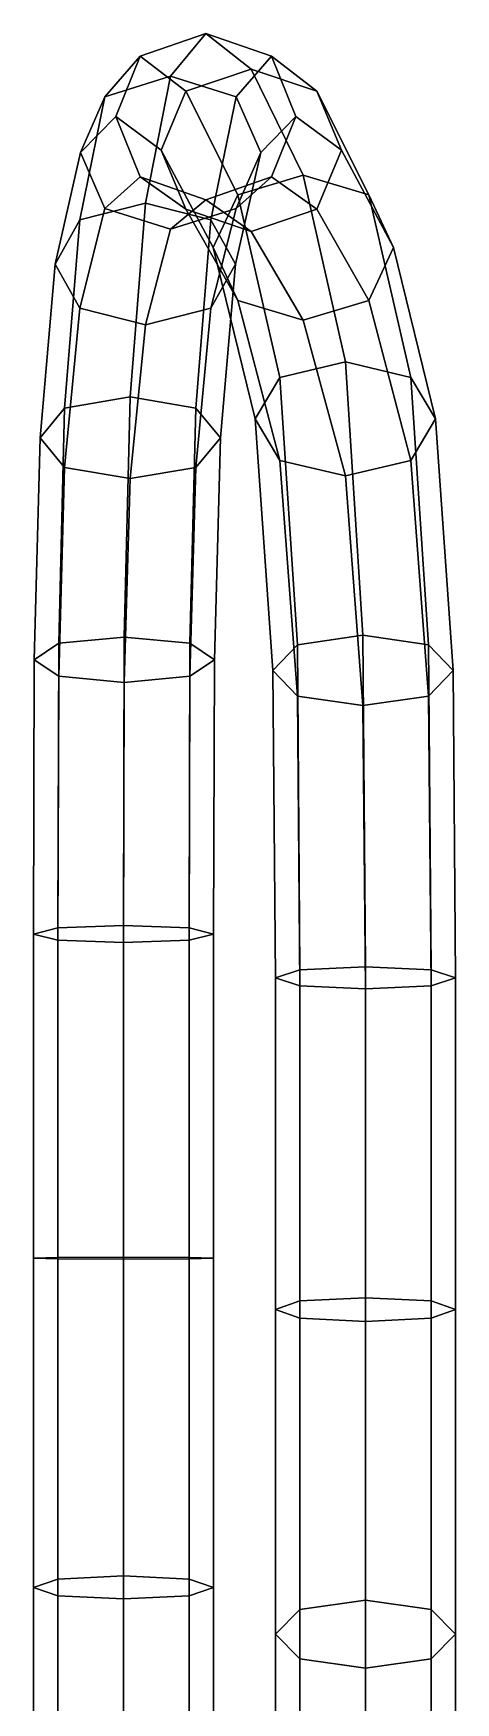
# Model space of a CAD drawing. Extents: x -10488 to 99756, y -124897 to 159397.
# Drawn here: x 80787 to 91256, y 27557 to 68897 of the extents above; entities that cross this region are included whole.
import ezdxf

# ---------------------------------------------------------------- set-up
doc = ezdxf.new("R2010")
doc.units = 0

msp = doc.modelspace()

# ---------------------------------------------------------------- linework, layer by layer
for points in [[(82562.867188, 67324.34375, -180564.6875), (83437.867188, 68335.726563, -187205.78125), (85062.867188, 68897.289063, -187189.203125), (84187.867188, 67841.8125, -180366.4375)], [(83437.867188, 68335.726563, -187205.78125), (84562.875, 67464.359375, -193831.28125), (86187.875, 68012.5625, -193986.59375), (85062.867188, 68897.289063, -187189.203125)], [(84187.867188, 67841.8125, -180366.4375), (85062.867188, 68897.289063, -187189.203125), (86687.867188, 68335.726563, -187205.78125), (85812.867188, 67324.34375, -180564.6875)], [(85062.867188, 68897.289063, -187189.203125), (86187.875, 68012.5625, -193986.59375), (87812.875, 67464.359375, -193831.28125), (86687.867188, 68335.726563, -187205.78125)], [(81953.492188, 65944.445313, -181093.375), (82828.492188, 66838.234375, -187250.015625), (83437.867188, 68335.726563, -187205.78125), (82562.867188, 67324.34375, -180564.6875)], [(82828.492188, 66838.234375, -187250.015625), (83953.5, 66002.492188, -193417.09375), (84562.875, 67464.359375, -193831.28125), (83437.867188, 68335.726563, -187205.78125)], [(86422.242188, 65944.445313, -181093.390625), (85812.867188, 67324.34375, -180564.6875), (86687.867188, 68335.726563, -187205.78125), (87297.242188, 66838.226563, -187250.015625)], [(87297.242188, 66838.226563, -187250.015625), (86687.867188, 68335.726563, -187205.78125), (87812.875, 67464.359375, -193831.28125), (88422.25, 66002.492188, -193417.09375)], [(81937.867188, 64277.96875, -174639.34375), (82562.867188, 67324.34375, -180564.6875), (84187.867188, 67841.8125, -180366.4375), (83562.867188, 64688.449219, -174272.28125)], [(83562.867188, 64688.449219, -174272.28125), (84187.867188, 67841.8125, -180366.4375), (85812.867188, 67324.34375, -180564.6875), (85187.867188, 64277.96875, -174639.34375)], [(84562.875, 67464.359375, -193831.28125), (85854.539063, 64896.421875, -199797.34375), (87479.539063, 65386.132813, -200097.609375), (86187.875, 68012.5625, -193986.59375)], [(86187.875, 68012.5625, -193986.59375), (87479.539063, 65386.132813, -200097.609375), (89104.539063, 64896.421875, -199797.34375), (87812.875, 67464.359375, -193831.28125)], [(83953.5, 66002.492188, -193417.09375), (85245.164063, 63590.53125, -198996.671875), (85854.539063, 64896.421875, -199797.34375), (84562.875, 67464.359375, -193831.28125)], [(88422.25, 66002.492188, -193417.09375), (87812.875, 67464.359375, -193831.28125), (89104.539063, 64896.421875, -199797.34375), (89713.914063, 63590.527344, -198996.671875)], [(81328.492188, 63183.347656, -175618.1875), (81953.492188, 65944.445313, -181093.375), (82562.867188, 67324.34375, -180564.6875), (81937.867188, 64277.96875, -174639.34375)], [(85797.242188, 63183.347656, -175618.1875), (85187.867188, 64277.96875, -174639.34375), (85812.867188, 67324.34375, -180564.6875), (86422.242188, 65944.445313, -181093.390625)], [(82562.867188, 64564.539063, -181622.078125), (83437.867188, 65340.730469, -187294.234375), (82828.492188, 66838.234375, -187250.015625), (81953.492188, 65944.445313, -181093.375)], [(83437.867188, 65340.730469, -187294.234375), (84562.875, 64540.621094, -193002.921875), (83953.5, 66002.492188, -193417.09375), (82828.492188, 66838.234375, -187250.015625)], [(85812.867188, 64564.539063, -181622.09375), (86422.242188, 65944.445313, -181093.390625), (87297.242188, 66838.226563, -187250.015625), (86687.867188, 65340.730469, -187294.234375)], [(86687.867188, 65340.730469, -187294.234375), (87297.242188, 66838.226563, -187250.015625), (88422.25, 66002.492188, -193417.09375), (87812.875, 64540.621094, -193002.921875)], [(81937.867188, 62088.726563, -176597.03125), (82562.867188, 64564.539063, -181622.078125), (81953.492188, 65944.445313, -181093.375), (81328.492188, 63183.347656, -175618.1875)], [(84562.875, 64540.621094, -193002.921875), (85854.539063, 62284.636719, -198196), (85245.164063, 63590.53125, -198996.671875), (83953.5, 66002.492188, -193417.09375)], [(85187.867188, 62088.726563, -176597.03125), (85797.242188, 63183.347656, -175618.1875), (86422.242188, 65944.445313, -181093.390625), (85812.867188, 64564.539063, -181622.09375)], [(87812.875, 64540.621094, -193002.921875), (88422.25, 66002.492188, -193417.09375), (89713.914063, 63590.527344, -198996.671875), (89104.539063, 62284.636719, -198196)], [(82562.867188, 64564.539063, -181622.078125), (84187.867188, 64047.074219, -181820.34375), (85062.867188, 64779.167969, -187310.828125), (83437.867188, 65340.730469, -187294.234375)], [(83437.867188, 65340.730469, -187294.234375), (85062.867188, 64779.167969, -187310.828125), (86187.875, 63992.417969, -192847.609375), (84562.875, 64540.621094, -193002.921875)], [(84187.867188, 64047.074219, -181820.34375), (85812.867188, 64564.539063, -181622.09375), (86687.867188, 65340.730469, -187294.234375), (85062.867188, 64779.167969, -187310.828125)], [(85062.867188, 64779.167969, -187310.828125), (86687.867188, 65340.730469, -187294.234375), (87812.875, 64540.621094, -193002.921875), (86187.875, 63992.417969, -192847.609375)], [(85854.539063, 64896.421875, -199797.34375), (86896.203125, 60378.835938, -205003.859375), (88521.203125, 60764.359375, -205422), (87479.539063, 65386.132813, -200097.609375)], [(87479.539063, 65386.132813, -200097.609375), (88521.203125, 60764.359375, -205422), (90146.203125, 60378.835938, -205003.859375), (89104.539063, 64896.421875, -199797.34375)], [(81562.875, 59619.230469, -169967.78125), (81937.867188, 64277.96875, -174639.34375), (83562.867188, 64688.449219, -174272.28125), (83187.875, 59894.910156, -169472.171875)], [(81937.867188, 62088.726563, -176597.03125), (83562.867188, 61678.242188, -176964.09375), (84187.867188, 64047.074219, -181820.34375), (82562.867188, 64564.539063, -181622.078125)], [(83187.875, 59894.910156, -169472.171875), (83562.867188, 64688.449219, -174272.28125), (85187.867188, 64277.96875, -174639.34375), (84812.875, 59619.230469, -169967.78125)], [(83562.867188, 61678.242188, -176964.09375), (85187.867188, 62088.726563, -176597.03125), (85812.867188, 64564.539063, -181622.09375), (84187.867188, 64047.074219, -181820.34375)], [(84562.875, 64540.621094, -193002.921875), (86187.875, 63992.417969, -192847.609375), (87479.539063, 61794.921875, -197895.75), (85854.539063, 62284.636719, -198196)], [(85245.164063, 63590.53125, -198996.671875), (86286.828125, 59350.765625, -203888.828125), (86896.203125, 60378.835938, -205003.859375), (85854.539063, 64896.421875, -199797.34375)], [(86187.875, 63992.417969, -192847.609375), (87812.875, 64540.621094, -193002.921875), (89104.539063, 62284.636719, -198196), (87479.539063, 61794.921875, -197895.75)], [(89713.914063, 63590.527344, -198996.671875), (89104.539063, 64896.421875, -199797.34375), (90146.203125, 60378.835938, -205003.859375), (90755.578125, 59350.765625, -203888.828125)], [(80953.5, 58884.082031, -171289.421875), (81328.492188, 63183.347656, -175618.1875), (81937.867188, 64277.96875, -174639.34375), (81562.875, 59619.230469, -169967.78125)], [(85422.25, 58884.082031, -171289.421875), (84812.875, 59619.230469, -169967.78125), (85187.867188, 64277.96875, -174639.34375), (85797.242188, 63183.347656, -175618.1875)], [(85854.539063, 62284.636719, -198196), (86896.203125, 58322.695313, -202773.78125), (86286.828125, 59350.765625, -203888.828125), (85245.164063, 63590.53125, -198996.671875)], [(89104.539063, 62284.636719, -198196), (89713.914063, 63590.527344, -198996.671875), (90755.578125, 59350.765625, -203888.828125), (90146.203125, 58322.695313, -202773.78125)], [(81562.875, 58148.933594, -172611.0625), (81937.867188, 62088.726563, -176597.03125), (81328.492188, 63183.347656, -175618.1875), (80953.5, 58884.082031, -171289.421875)], [(84812.875, 58148.933594, -172611.0625), (85422.25, 58884.082031, -171289.421875), (85797.242188, 63183.347656, -175618.1875), (85187.867188, 62088.726563, -176597.03125)], [(81562.875, 58148.933594, -172611.0625), (83187.875, 57873.253906, -173106.671875), (83562.867188, 61678.242188, -176964.09375), (81937.867188, 62088.726563, -176597.03125)], [(83187.875, 57873.253906, -173106.671875), (84812.875, 58148.933594, -172611.0625), (85187.867188, 62088.726563, -176597.03125), (83562.867188, 61678.242188, -176964.09375)], [(85854.539063, 62284.636719, -198196), (87479.539063, 61794.921875, -197895.75), (88521.203125, 57937.167969, -202355.640625), (86896.203125, 58322.695313, -202773.78125)], [(87479.539063, 61794.921875, -197895.75), (89104.539063, 62284.636719, -198196), (90146.203125, 58322.695313, -202773.78125), (88521.203125, 57937.167969, -202355.640625)], [(86286.828125, 59350.765625, -203888.828125), (86724.328125, 53121.457031, -208004.484375), (87333.703125, 53756.15625, -209364.6875), (86896.203125, 60378.835938, -205003.859375)], [(86896.203125, 60378.835938, -205003.859375), (87333.703125, 53756.15625, -209364.6875), (88958.703125, 53994.167969, -209874.75), (88521.203125, 60764.359375, -205422)], [(88521.203125, 60764.359375, -205422), (88958.703125, 53994.167969, -209874.75), (90583.703125, 53756.15625, -209364.6875), (90146.203125, 60378.835938, -205003.859375)], [(90755.578125, 59350.765625, -203888.828125), (90146.203125, 60378.835938, -205003.859375), (90583.703125, 53756.15625, -209364.6875), (91193.078125, 53121.457031, -208004.484375)], [(80807.664063, 53384.636719, -168405.90625), (80953.5, 58884.082031, -171289.421875), (81562.875, 59619.230469, -169967.78125), (81417.039063, 53791.507813, -166900.390625)], [(81417.039063, 53791.507813, -166900.390625), (81562.875, 59619.230469, -169967.78125), (83187.875, 59894.910156, -169472.171875), (83042.039063, 53944.089844, -166335.828125)], [(83042.039063, 53944.089844, -166335.828125), (83187.875, 59894.910156, -169472.171875), (84812.875, 59619.230469, -169967.78125), (84667.039063, 53791.511719, -166900.390625)], [(85276.414063, 53384.636719, -168405.90625), (84667.039063, 53791.511719, -166900.390625), (84812.875, 59619.230469, -169967.78125), (85422.25, 58884.082031, -171289.421875)], [(86896.203125, 58322.695313, -202773.78125), (87333.703125, 52486.753906, -206644.3125), (86724.328125, 53121.457031, -208004.484375), (86286.828125, 59350.765625, -203888.828125)], [(90146.203125, 58322.695313, -202773.78125), (90755.578125, 59350.765625, -203888.828125), (91193.078125, 53121.457031, -208004.484375), (90583.703125, 52486.753906, -206644.3125)], [(81417.039063, 52977.761719, -169911.40625), (81562.875, 58148.933594, -172611.0625), (80953.5, 58884.082031, -171289.421875), (80807.664063, 53384.636719, -168405.90625)], [(84667.039063, 52977.761719, -169911.421875), (85276.414063, 53384.636719, -168405.90625), (85422.25, 58884.082031, -171289.421875), (84812.875, 58148.933594, -172611.0625)], [(86896.203125, 58322.695313, -202773.78125), (88521.203125, 57937.167969, -202355.640625), (88958.703125, 52248.742188, -206134.234375), (87333.703125, 52486.753906, -206644.3125)], [(88521.203125, 57937.167969, -202355.640625), (90146.203125, 58322.695313, -202773.78125), (90583.703125, 52486.753906, -206644.3125), (88958.703125, 52248.742188, -206134.234375)], [(81417.039063, 52977.761719, -169911.40625), (83042.039063, 52825.183594, -170475.984375), (83187.875, 57873.253906, -173106.671875), (81562.875, 58148.933594, -172611.0625)], [(83042.039063, 52825.183594, -170475.984375), (84667.039063, 52977.761719, -169911.421875), (84812.875, 58148.933594, -172611.0625), (83187.875, 57873.253906, -173106.671875)], [(80786.828125, 46591.355469, -166807.734375), (80807.664063, 53384.636719, -168405.90625), (81417.039063, 53791.507813, -166900.390625), (81396.203125, 46746.113281, -165230.375)], [(81396.203125, 46746.113281, -165230.375), (81417.039063, 53791.507813, -166900.390625), (83042.039063, 53944.089844, -166335.828125), (83021.203125, 46804.148438, -164638.859375)], [(83021.203125, 46804.148438, -164638.859375), (83042.039063, 53944.089844, -166335.828125), (84667.039063, 53791.511719, -166900.390625), (84646.203125, 46746.113281, -165230.375)], [(85255.578125, 46591.355469, -166807.734375), (84646.203125, 46746.113281, -165230.375), (84667.039063, 53791.511719, -166900.390625), (85276.414063, 53384.636719, -168405.90625)], [(86724.328125, 53121.457031, -208004.484375), (86786.828125, 45505.0625, -210800.09375), (87396.203125, 45702.71875, -212306.171875), (87333.703125, 53756.15625, -209364.6875)], [(87333.703125, 53756.15625, -209364.6875), (87396.203125, 45702.71875, -212306.171875), (89021.203125, 45776.839844, -212870.9375), (88958.703125, 53994.167969, -209874.75)], [(88958.703125, 53994.167969, -209874.75), (89021.203125, 45776.839844, -212870.9375), (90646.203125, 45702.71875, -212306.171875), (90583.703125, 53756.15625, -209364.6875)], [(91193.078125, 53121.457031, -208004.484375), (90583.703125, 53756.15625, -209364.6875), (90646.203125, 45702.71875, -212306.171875), (91255.578125, 45505.0625, -210800.09375)], [(81396.203125, 46436.597656, -168385.09375), (81417.039063, 52977.761719, -169911.40625), (80807.664063, 53384.636719, -168405.90625), (80786.828125, 46591.355469, -166807.734375)], [(84646.203125, 46436.597656, -168385.09375), (85255.578125, 46591.355469, -166807.734375), (85276.414063, 53384.636719, -168405.90625), (84667.039063, 52977.761719, -169911.421875)], [(81396.203125, 46436.597656, -168385.09375), (83021.203125, 46378.5625, -168976.609375), (83042.039063, 52825.183594, -170475.984375), (81417.039063, 52977.761719, -169911.40625)], [(83021.203125, 46378.5625, -168976.609375), (84646.203125, 46436.597656, -168385.09375), (84667.039063, 52977.761719, -169911.421875), (83042.039063, 52825.183594, -170475.984375)], [(87333.703125, 52486.753906, -206644.3125), (87396.203125, 45307.40625, -209294.03125), (86786.828125, 45505.0625, -210800.09375), (86724.328125, 53121.457031, -208004.484375)], [(90583.703125, 52486.753906, -206644.3125), (91193.078125, 53121.457031, -208004.484375), (91255.578125, 45505.0625, -210800.09375), (90646.203125, 45307.40625, -209294.03125)], [(87333.703125, 52486.753906, -206644.3125), (88958.703125, 52248.742188, -206134.234375), (89021.203125, 45233.285156, -208729.25), (87396.203125, 45307.40625, -209294.03125)], [(88958.703125, 52248.742188, -206134.234375), (90583.703125, 52486.753906, -206644.3125), (90646.203125, 45307.40625, -209294.03125), (89021.203125, 45233.285156, -208729.25)], [(80786.828125, 38564.28125, -166364.828125), (80786.828125, 46591.355469, -166807.734375), (81396.203125, 46746.113281, -165230.375), (81396.203125, 38547.316406, -164769.96875)], [(81396.203125, 38547.316406, -164769.96875), (81396.203125, 46746.113281, -165230.375), (83021.203125, 46804.148438, -164638.859375), (83021.203125, 38540.953125, -164171.890625)], [(83021.203125, 38540.953125, -164171.890625), (83021.203125, 46804.148438, -164638.859375), (84646.203125, 46746.113281, -165230.375), (84646.203125, 38547.316406, -164769.96875)], [(85255.578125, 38564.28125, -166364.828125), (84646.203125, 38547.316406, -164769.96875), (84646.203125, 46746.113281, -165230.375), (85255.578125, 46591.355469, -166807.734375)], [(81396.203125, 38581.246094, -167959.6875), (81396.203125, 46436.597656, -168385.09375), (80786.828125, 46591.355469, -166807.734375), (80786.828125, 38564.28125, -166364.828125)], [(81396.203125, 38581.246094, -167959.6875), (83021.203125, 38587.605469, -168557.765625), (83021.203125, 46378.5625, -168976.609375), (81396.203125, 46436.597656, -168385.09375)], [(83021.203125, 38587.605469, -168557.765625), (84646.203125, 38581.246094, -167959.6875), (84646.203125, 46436.597656, -168385.09375), (83021.203125, 46378.5625, -168976.609375)], [(84646.203125, 38581.246094, -167959.6875), (85255.578125, 38564.28125, -166364.828125), (85255.578125, 46591.355469, -166807.734375), (84646.203125, 46436.597656, -168385.09375)], [(87396.203125, 45702.71875, -212306.171875), (86786.828125, 45505.0625, -210800.09375), (86786.828125, 37291.125, -211742.265625), (87396.203125, 37076.640625, -213260.90625)], [(86786.828125, 45505.0625, -210800.09375), (87396.203125, 45307.40625, -209294.03125), (87396.203125, 37505.609375, -210223.625), (86786.828125, 37291.125, -211742.265625)], [(87396.203125, 45702.71875, -212306.171875), (87396.203125, 37076.640625, -213260.90625), (89021.203125, 36996.210938, -213830.40625), (89021.203125, 45776.839844, -212870.9375)], [(89021.203125, 45776.839844, -212870.9375), (89021.203125, 36996.210938, -213830.40625), (90646.203125, 37076.640625, -213260.90625), (90646.203125, 45702.71875, -212306.171875)], [(90646.203125, 45702.71875, -212306.171875), (90646.203125, 37076.640625, -213260.90625), (91255.578125, 37291.125, -211742.265625), (91255.578125, 45505.0625, -210800.09375)], [(91255.578125, 45505.0625, -210800.09375), (91255.578125, 37291.125, -211742.265625), (90646.203125, 37505.605469, -210223.625), (90646.203125, 45307.40625, -209294.03125)], [(87396.203125, 45307.40625, -209294.03125), (89021.203125, 45233.285156, -208729.25), (89021.203125, 37586.035156, -209654.140625), (87396.203125, 37505.609375, -210223.625)], [(89021.203125, 45233.285156, -208729.25), (90646.203125, 45307.40625, -209294.03125), (90646.203125, 37505.605469, -210223.625), (89021.203125, 37586.035156, -209654.140625)], [(81396.203125, 30616.324219, -169085.5), (81396.203125, 38581.246094, -167959.6875), (80786.828125, 38564.28125, -166364.828125), (80786.828125, 30409.791016, -167525.09375)], [(80786.828125, 30409.791016, -167525.09375), (80786.828125, 38564.28125, -166364.828125), (81396.203125, 38547.316406, -164769.96875), (81396.203125, 30203.257813, -165964.671875)], [(81396.203125, 30616.324219, -169085.5), (83021.203125, 30693.773438, -169670.65625), (83021.203125, 38587.605469, -168557.765625), (81396.203125, 38581.246094, -167959.6875)], [(81396.203125, 30203.257813, -165964.671875), (81396.203125, 38547.316406, -164769.96875), (83021.203125, 38540.953125, -164171.890625), (83021.203125, 30125.808594, -165379.515625)], [(83021.203125, 30693.773438, -169670.65625), (84646.203125, 30616.324219, -169085.5), (84646.203125, 38581.246094, -167959.6875), (83021.203125, 38587.605469, -168557.765625)], [(83021.203125, 30125.808594, -165379.515625), (83021.203125, 38540.953125, -164171.890625), (84646.203125, 38547.316406, -164769.96875), (84646.203125, 30203.257813, -165964.671875)], [(84646.203125, 30616.324219, -169085.5), (85255.578125, 30409.791016, -167525.09375), (85255.578125, 38564.28125, -166364.828125), (84646.203125, 38581.246094, -167959.6875)], [(85255.578125, 30409.791016, -167525.09375), (84646.203125, 30203.257813, -165964.671875), (84646.203125, 38547.316406, -164769.96875), (85255.578125, 38564.28125, -166364.828125)], [(86786.828125, 37291.125, -211742.265625), (87396.203125, 37505.609375, -210223.625), (87396.203125, 29865.140625, -209411.90625), (86786.828125, 29253.328125, -210792.828125)], [(87396.203125, 37076.640625, -213260.90625), (86786.828125, 37291.125, -211742.265625), (86786.828125, 29253.328125, -210792.828125), (87396.203125, 28641.515625, -212173.75)], [(87396.203125, 37505.609375, -210223.625), (89021.203125, 37586.035156, -209654.140625), (89021.203125, 30094.570313, -208894.0625), (87396.203125, 29865.140625, -209411.90625)], [(89021.203125, 37586.035156, -209654.140625), (90646.203125, 37505.605469, -210223.625), (90646.203125, 29865.140625, -209411.90625), (89021.203125, 30094.570313, -208894.0625)], [(91255.578125, 37291.125, -211742.265625), (91255.578125, 29253.328125, -210792.828125), (90646.203125, 29865.140625, -209411.90625), (90646.203125, 37505.605469, -210223.625)], [(90646.203125, 37076.640625, -213260.90625), (90646.203125, 28641.515625, -212173.75), (91255.578125, 29253.328125, -210792.828125), (91255.578125, 37291.125, -211742.265625)], [(87396.203125, 37076.640625, -213260.90625), (87396.203125, 28641.515625, -212173.75), (89021.203125, 28412.085938, -212691.59375), (89021.203125, 36996.210938, -213830.40625)], [(89021.203125, 36996.210938, -213830.40625), (89021.203125, 28412.085938, -212691.59375), (90646.203125, 28641.515625, -212173.75), (90646.203125, 37076.640625, -213260.90625)], [(80786.828125, 23219.041016, -170624.59375), (81396.203125, 23720.345703, -172086.28125), (81396.203125, 30616.324219, -169085.5), (80786.828125, 30409.791016, -167525.09375)], [(81396.203125, 23720.345703, -172086.28125), (83021.203125, 23908.335938, -172634.40625), (83021.203125, 30693.773438, -169670.65625), (81396.203125, 30616.324219, -169085.5)], [(83021.203125, 23908.335938, -172634.40625), (84646.203125, 23720.345703, -172086.28125), (84646.203125, 30616.324219, -169085.5), (83021.203125, 30693.773438, -169670.65625)], [(85255.578125, 23219.041016, -170624.59375), (85255.578125, 30409.791016, -167525.09375), (84646.203125, 30616.324219, -169085.5), (84646.203125, 23720.345703, -172086.28125)], [(81396.203125, 22717.738281, -169162.921875), (80786.828125, 23219.041016, -170624.59375), (80786.828125, 30409.791016, -167525.09375), (81396.203125, 30203.257813, -165964.671875)], [(81396.203125, 22717.738281, -169162.921875), (81396.203125, 30203.257813, -165964.671875), (83021.203125, 30125.808594, -165379.515625), (83021.203125, 22529.748047, -168614.796875)], [(83021.203125, 22529.748047, -168614.796875), (83021.203125, 30125.808594, -165379.515625), (84646.203125, 30203.257813, -165964.671875), (84646.203125, 22717.738281, -169162.921875)], [(84646.203125, 22717.738281, -169162.921875), (84646.203125, 30203.257813, -165964.671875), (85255.578125, 30409.791016, -167525.09375), (85255.578125, 23219.041016, -170624.59375)], [(86786.828125, 29253.328125, -210792.828125), (87396.203125, 29865.140625, -209411.90625), (87396.203125, 23072.984375, -206930.21875), (86786.828125, 22070.015625, -208035.984375)], [(87396.203125, 29865.140625, -209411.90625), (89021.203125, 30094.570313, -208894.0625), (89021.203125, 23449.097656, -206515.546875), (87396.203125, 23072.984375, -206930.21875)], [(89021.203125, 30094.570313, -208894.0625), (90646.203125, 29865.140625, -209411.90625), (90646.203125, 23072.984375, -206930.21875), (89021.203125, 23449.097656, -206515.546875)], [(91255.578125, 29253.328125, -210792.828125), (91255.578125, 22070.015625, -208035.984375), (90646.203125, 23072.984375, -206930.21875), (90646.203125, 29865.140625, -209411.90625)], [(87396.203125, 28641.515625, -212173.75), (86786.828125, 29253.328125, -210792.828125), (86786.828125, 22070.015625, -208035.984375), (87396.203125, 21067.048828, -209141.75)], [(90646.203125, 28641.515625, -212173.75), (90646.203125, 21067.048828, -209141.75), (91255.578125, 22070.015625, -208035.984375), (91255.578125, 29253.328125, -210792.828125)], [(87396.203125, 28641.515625, -212173.75), (87396.203125, 21067.048828, -209141.75), (89021.203125, 20690.935547, -209556.40625), (89021.203125, 28412.085938, -212691.59375)], [(89021.203125, 28412.085938, -212691.59375), (89021.203125, 20690.935547, -209556.40625), (90646.203125, 21067.048828, -209141.75), (90646.203125, 28641.515625, -212173.75)]]:
    msp.add_3dface(points)

doc.saveas('drawing.dxf')
